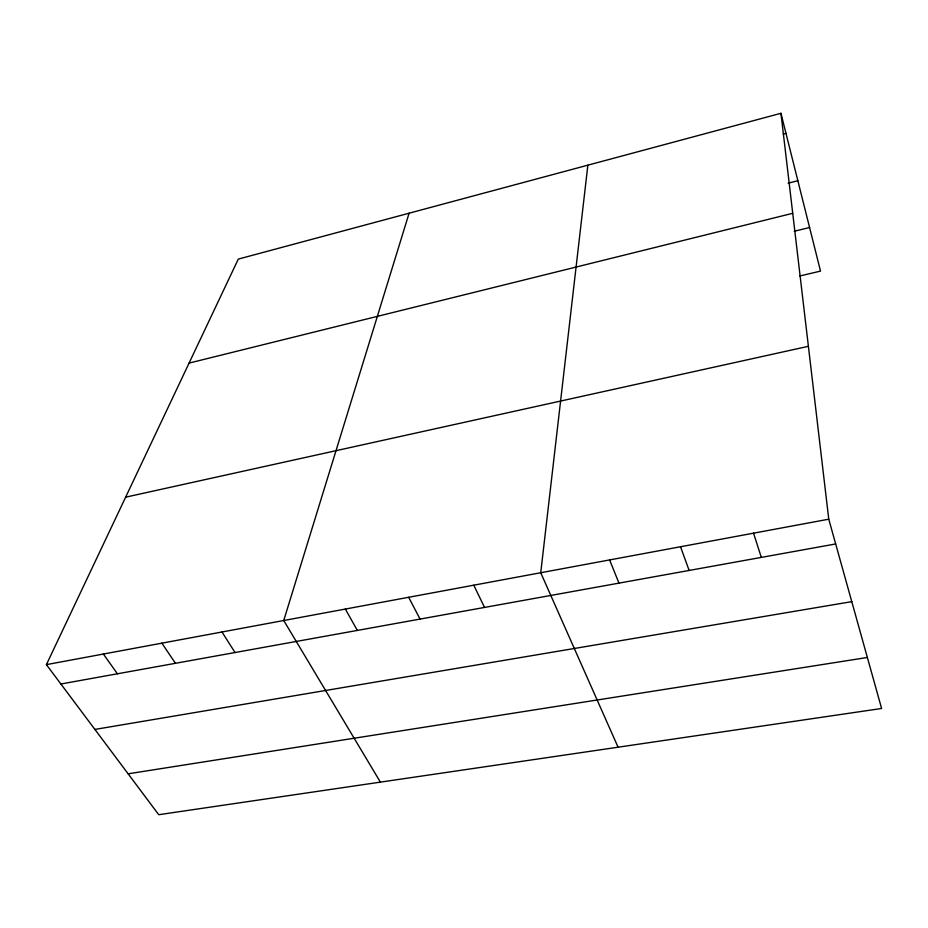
<?xml version="1.0" encoding="UTF-8"?>
<svg xmlns="http://www.w3.org/2000/svg" width="928" height="928" viewBox="0 0 928 928"><rect width="100%" height="100%" fill="white"/><g stroke="black" fill="none" stroke-linecap="round" stroke-linejoin="round"><path stroke-width="1.39" d="M587.865 165.172L540.734 572.738L618.083 747.214M409.097 213.208L283.736 620.507L380.399 782.13M780.947 113.297L828.762 519.193L881.6 708.482L158.734 814.703L46.4 664.634L238.287 259.098L780.947 113.297L820.514 271.104L799.913 275.952M783.232 134.061L785.981 133.33M788.174 183.176L797.86 180.716M189.08 363.092L792.732 213.301M794.206 231.269L809.587 227.511M125.64 497.176L808.392 346.306M46.4 664.634L828.762 519.193M60.9 684.006L835.676 543.959M94.9 729.431L851.776 601.646M128.122 773.813L867.367 657.476M103.368 654.043L117.415 673.786M161.866 643.162L175.438 663.3M221.966 631.991L235.039 652.523M345.355 609.058L357.326 630.425M408.68 597.284L420.059 619.08M473.779 585.185L484.52 607.434M609.615 559.932L618.976 583.132M680.526 546.743L689.121 570.453M753.536 533.171L761.32 557.403"/></g></svg>
